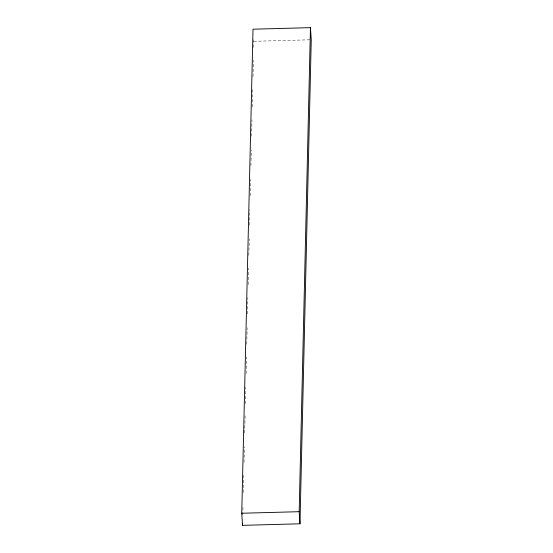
<?xml version="1.0" encoding="UTF-8"?>
<svg xmlns="http://www.w3.org/2000/svg" width="553" height="553" viewBox="0 0 553 553"><rect width="100%" height="100%" fill="white"/><g stroke="black" fill="none" stroke-linecap="round" stroke-linejoin="round"><path stroke-width="0.41" stroke-dasharray="2.77 2.07" d="M242.795 514.995L242.995 506.368M243.32 492.564L243.721 475.304M244.018 462.363L244.385 446.831M244.703 433.027L245.103 415.773M245.387 403.69L245.767 387.3M246.092 373.496L246.472 357.1M246.769 344.16L247.156 327.763M247.474 313.959L247.855 297.569M248.159 284.622L248.539 268.233M248.843 255.286L249.223 238.896M249.541 225.092L249.908 209.559M250.226 195.755L250.606 179.359M250.931 165.554L251.29 150.022M251.615 136.218L251.995 119.828M252.299 106.881L252.7 89.627M252.998 76.687L253.378 60.291M253.682 47.351L253.716 39.692M253.82 41.309L310.392 39.781"/><path stroke-width="0.83" d="M241.751 513.246L253.018 29.205L310.447 27.65L311.249 39.754L299.982 523.795L242.553 525.35L241.751 513.246L299.18 511.691L310.447 27.65M242.553 525.35L242.594 523.622M299.18 511.691L299.982 523.795"/></g></svg>
